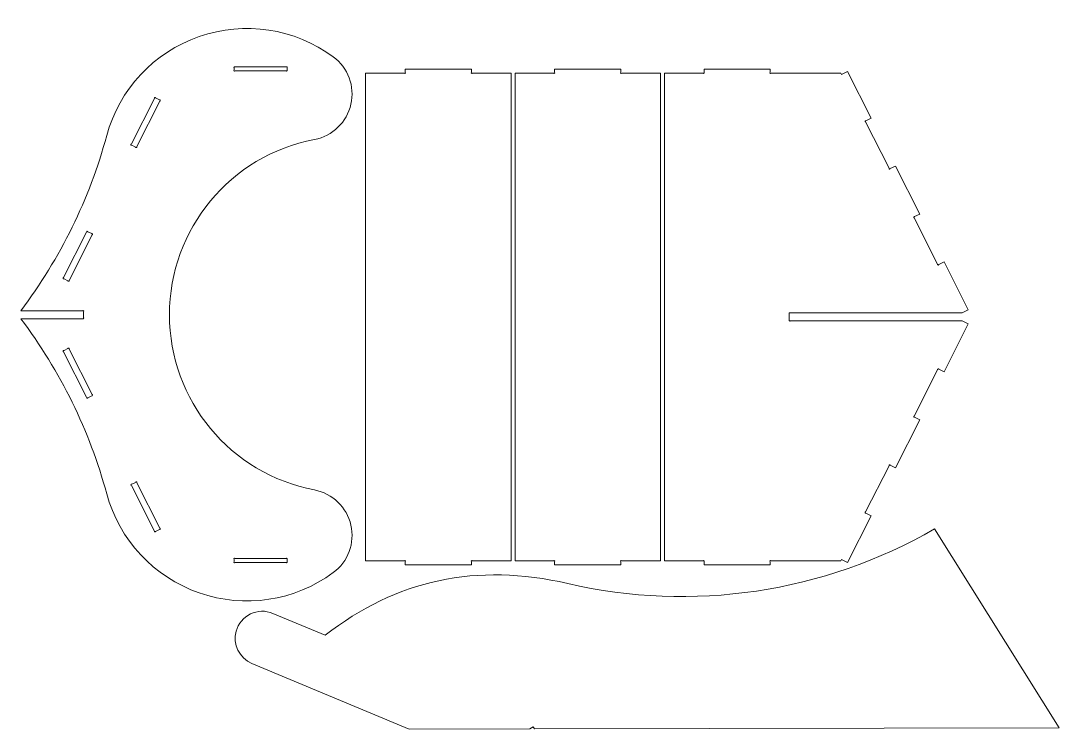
# Model space of a CAD drawing. Header units: millimetres. Extents: x -3384 to 3389, y -1572 to 2591.
# Drawn here: x -3384 to -1813, y -326 to 746 of the extents above; entities that cross this region are included whole.
import ezdxf

# ---------------------------------------------------------------- set-up
doc = ezdxf.new("R2010")
doc.units = ezdxf.units.MM
doc.header["$MEASUREMENT"] = 0
doc.layers.add('Camada 1', color=7, linetype='Continuous')

msp = doc.modelspace()

# ---------------------------------------------------------------- linework, layer by layer
at = {"layer": 'Camada 1', "color": 30, "lineweight": 9}
for points, knots in [([(-3254.3503, 30.4503), (-3235.2944, -39.5699), (-3182.9353, -95.6892), (-3114.4026, -119.5477), (-3114.4026, -119.5477), (-3045.87, -143.4062), (-2969.9802, -131.9347), (-2911.5614, -88.8861), (-2911.5614, -88.8861), (-2889.1588, -72.3778), (-2878.6624, -44.1672), (-2884.8256, -17.0302), (-2884.8256, -17.0302), (-2890.9889, 10.1068), (-2912.6413, 31.0158), (-2939.9773, 36.2278), (-2939.9773, 36.2278), (-3067.3016, 60.5033), (-3159.4103, 171.8323), (-3159.4103, 301.4503), (-3159.4103, 301.4503), (-3159.4103, 431.0682), (-3067.3016, 542.3972), (-2939.9773, 566.6727), (-2939.9773, 566.6727), (-2912.6416, 571.8845), (-2890.9892, 592.7934), (-2884.8257, 619.9304), (-2884.8257, 619.9304), (-2878.6623, 647.0673), (-2889.1586, 675.2779), (-2911.5614, 691.7866), (-2911.5614, 691.7866), (-2969.9802, 734.8352), (-3045.87, 746.3067), (-3114.4026, 722.4482), (-3114.4026, 722.4482), (-3182.9353, 698.5897), (-3235.2944, 642.4704), (-3254.3503, 572.4502), (-3254.3503, 572.4502), (-3280.4227, 476.6481), (-3324.5459, 386.7046), (-3384.3503, 307.4503), (-3384.3503, 307.4503), (-3384.3503, 307.4503), (-3290.6119, 307.4507), (-3290.6119, 307.4507), (-3290.6119, 307.4507), (-3290.2214, 307.8412), (-3289.5882, 307.8412), (-3289.1977, 307.4507), (-3289.1977, 307.4507), (-3288.8072, 307.0602), (-3288.8072, 306.427), (-3289.1977, 306.0365), (-3289.1977, 306.0365), (-3289.1977, 306.0365), (-3289.1977, 296.8645), (-3289.1977, 296.8645), (-3289.1977, 296.8645), (-3288.8072, 296.474), (-3288.8072, 295.8408), (-3289.1977, 295.4503), (-3289.1977, 295.4503), (-3289.5882, 295.0598), (-3290.2214, 295.0598), (-3290.6119, 295.4503), (-3290.6119, 295.4503), (-3290.6119, 295.4503), (-3384.3503, 295.4503), (-3384.3503, 295.4503), (-3384.3503, 295.4503), (-3324.5459, 216.1959), (-3280.4227, 126.2524), (-3254.3503, 30.4503)], [0, 0, 0, 0, 0.05, 0.05, 0.05, 0.05, 0.1, 0.1, 0.1, 0.1, 0.15, 0.15, 0.15, 0.15, 0.2, 0.2, 0.2, 0.2, 0.25, 0.25, 0.25, 0.25, 0.3, 0.3, 0.3, 0.3, 0.35, 0.35, 0.35, 0.35, 0.4, 0.4, 0.4, 0.4, 0.45, 0.45, 0.45, 0.45, 0.5, 0.5, 0.5, 0.5, 0.55, 0.55, 0.55, 0.55, 0.6, 0.6, 0.6, 0.6, 0.65, 0.65, 0.65, 0.65, 0.7, 0.7, 0.7, 0.7, 0.75, 0.75, 0.75, 0.75, 0.8, 0.8, 0.8, 0.8, 0.85, 0.85, 0.85, 0.85, 0.9, 0.9, 0.9, 0.9, 1, 1, 1, 1]), ([(-2982.9199, 670.4507), (-2982.9199, 670.4507), (-3060.0915, 670.4507), (-3060.0915, 670.4507), (-3060.0915, 670.4507), (-3060.482, 670.0602), (-3061.1152, 670.0602), (-3061.5057, 670.4507), (-3061.5057, 670.4507), (-3061.8962, 670.8412), (-3061.8962, 671.4744), (-3061.5057, 671.8649), (-3061.5057, 671.8649), (-3061.5057, 671.8649), (-3061.5057, 675.0365), (-3061.5057, 675.0365), (-3061.5057, 675.0365), (-3061.8962, 675.427), (-3061.8962, 676.0602), (-3061.5057, 676.4507), (-3061.5057, 676.4507), (-3061.1152, 676.8412), (-3060.482, 676.8412), (-3060.0915, 676.4507), (-3060.0915, 676.4507), (-3060.0915, 676.4507), (-2982.9199, 676.4507), (-2982.9199, 676.4507), (-2982.9199, 676.4507), (-2982.5294, 676.8412), (-2981.8962, 676.8412), (-2981.5057, 676.4507), (-2981.5057, 676.4507), (-2981.1152, 676.0602), (-2981.1152, 675.427), (-2981.5057, 675.0365), (-2981.5057, 675.0365), (-2981.5057, 675.0365), (-2981.5057, 671.8649), (-2981.5057, 671.8649), (-2981.5057, 671.8649), (-2981.1152, 671.4744), (-2981.1152, 670.8412), (-2981.5057, 670.4507), (-2981.5057, 670.4507), (-2981.8962, 670.0602), (-2982.5294, 670.0602), (-2982.9199, 670.4507)], [0, 0, 0, 0, 0.076923077, 0.076923077, 0.076923077, 0.076923077, 0.153846154, 0.153846154, 0.153846154, 0.153846154, 0.230769231, 0.230769231, 0.230769231, 0.230769231, 0.307692308, 0.307692308, 0.307692308, 0.307692308, 0.384615385, 0.384615385, 0.384615385, 0.384615385, 0.461538462, 0.461538462, 0.461538462, 0.461538462, 0.538461538, 0.538461538, 0.538461538, 0.538461538, 0.615384615, 0.615384615, 0.615384615, 0.615384615, 0.692307692, 0.692307692, 0.692307692, 0.692307692, 0.769230769, 0.769230769, 0.769230769, 0.769230769, 0.846153846, 0.846153846, 0.846153846, 0.846153846, 1, 1, 1, 1]), ([(-2642.5308, -70.9653), (-2642.5308, -70.9653), (-2642.5308, 667.0347), (-2642.5308, 667.0347), (-2642.5308, 667.0347), (-2642.5308, 667.0347), (-2701.1166, 667.0347), (-2701.1166, 667.0347), (-2701.1166, 667.0347), (-2701.5071, 666.6442), (-2702.1403, 666.6442), (-2702.5308, 667.0347), (-2702.5308, 667.0347), (-2702.9213, 667.4252), (-2702.9213, 668.0584), (-2702.5308, 668.4489), (-2702.5308, 668.4489), (-2702.5308, 668.4489), (-2702.5308, 673.0347), (-2702.5308, 673.0347), (-2702.5308, 673.0347), (-2702.5308, 673.0347), (-2802.5308, 673.0347), (-2802.5308, 673.0347), (-2802.5308, 673.0347), (-2802.5308, 673.0347), (-2802.5308, 668.4489), (-2802.5308, 668.4489), (-2802.5308, 668.4489), (-2802.1403, 668.0584), (-2802.1403, 667.4252), (-2802.5308, 667.0347), (-2802.5308, 667.0347), (-2802.9213, 666.6442), (-2803.5545, 666.6442), (-2803.945, 667.0347), (-2803.945, 667.0347), (-2803.945, 667.0347), (-2862.5308, 667.0347), (-2862.5308, 667.0347), (-2862.5308, 667.0347), (-2862.5308, 667.0347), (-2862.5308, -70.9653), (-2862.5308, -70.9653), (-2862.5308, -70.9653), (-2862.5308, -70.9653), (-2803.945, -70.9653), (-2803.945, -70.9653), (-2803.945, -70.9653), (-2803.5545, -70.5748), (-2802.9213, -70.5748), (-2802.5308, -70.9653), (-2802.5308, -70.9653), (-2802.1403, -71.3558), (-2802.1403, -71.989), (-2802.5308, -72.3795), (-2802.5308, -72.3795), (-2802.5308, -72.3795), (-2802.5308, -76.9653), (-2802.5308, -76.9653), (-2802.5308, -76.9653), (-2802.5308, -76.9653), (-2702.5308, -76.9653), (-2702.5308, -76.9653), (-2702.5308, -76.9653), (-2702.5308, -76.9653), (-2702.5308, -72.3795), (-2702.5308, -72.3795), (-2702.5308, -72.3795), (-2702.9213, -71.989), (-2702.9213, -71.3558), (-2702.5308, -70.9653), (-2702.5308, -70.9653), (-2702.1403, -70.5748), (-2701.5071, -70.5748), (-2701.1166, -70.9653), (-2701.1166, -70.9653), (-2701.1166, -70.9653), (-2642.5308, -70.9653), (-2642.5308, -70.9653)], [0, 0, 0, 0, 0.047619048, 0.047619048, 0.047619048, 0.047619048, 0.095238095, 0.095238095, 0.095238095, 0.095238095, 0.142857143, 0.142857143, 0.142857143, 0.142857143, 0.19047619, 0.19047619, 0.19047619, 0.19047619, 0.238095238, 0.238095238, 0.238095238, 0.238095238, 0.285714286, 0.285714286, 0.285714286, 0.285714286, 0.333333333, 0.333333333, 0.333333333, 0.333333333, 0.380952381, 0.380952381, 0.380952381, 0.380952381, 0.428571429, 0.428571429, 0.428571429, 0.428571429, 0.476190476, 0.476190476, 0.476190476, 0.476190476, 0.523809524, 0.523809524, 0.523809524, 0.523809524, 0.571428571, 0.571428571, 0.571428571, 0.571428571, 0.619047619, 0.619047619, 0.619047619, 0.619047619, 0.666666667, 0.666666667, 0.666666667, 0.666666667, 0.714285714, 0.714285714, 0.714285714, 0.714285714, 0.761904762, 0.761904762, 0.761904762, 0.761904762, 0.80952381, 0.80952381, 0.80952381, 0.80952381, 0.857142857, 0.857142857, 0.857142857, 0.857142857, 0.904761905, 0.904761905, 0.904761905, 0.904761905, 1, 1, 1, 1]), ([(-2416.5308, -70.9653), (-2416.5308, -70.9653), (-2416.5308, 667.0347), (-2416.5308, 667.0347), (-2416.5308, 667.0347), (-2416.5308, 667.0347), (-2475.1166, 667.0347), (-2475.1166, 667.0347), (-2475.1166, 667.0347), (-2475.5071, 666.6442), (-2476.1403, 666.6442), (-2476.5308, 667.0347), (-2476.5308, 667.0347), (-2476.9213, 667.4252), (-2476.9213, 668.0584), (-2476.5308, 668.4489), (-2476.5308, 668.4489), (-2476.5308, 668.4489), (-2476.5308, 673.0347), (-2476.5308, 673.0347), (-2476.5308, 673.0347), (-2476.5308, 673.0347), (-2576.5308, 673.0347), (-2576.5308, 673.0347), (-2576.5308, 673.0347), (-2576.5308, 673.0347), (-2576.5308, 668.4489), (-2576.5308, 668.4489), (-2576.5308, 668.4489), (-2576.1403, 668.0584), (-2576.1403, 667.4252), (-2576.5308, 667.0347), (-2576.5308, 667.0347), (-2576.9213, 666.6442), (-2577.5545, 666.6442), (-2577.945, 667.0347), (-2577.945, 667.0347), (-2577.945, 667.0347), (-2636.5308, 667.0347), (-2636.5308, 667.0347), (-2636.5308, 667.0347), (-2636.5308, 667.0347), (-2636.5308, -70.9653), (-2636.5308, -70.9653), (-2636.5308, -70.9653), (-2636.5308, -70.9653), (-2577.945, -70.9653), (-2577.945, -70.9653), (-2577.945, -70.9653), (-2577.5545, -70.5748), (-2576.9213, -70.5748), (-2576.5308, -70.9653), (-2576.5308, -70.9653), (-2576.1403, -71.3558), (-2576.1403, -71.989), (-2576.5308, -72.3795), (-2576.5308, -72.3795), (-2576.5308, -72.3795), (-2576.5308, -76.9653), (-2576.5308, -76.9653), (-2576.5308, -76.9653), (-2576.5308, -76.9653), (-2476.5308, -76.9653), (-2476.5308, -76.9653), (-2476.5308, -76.9653), (-2476.5308, -76.9653), (-2476.5308, -72.3795), (-2476.5308, -72.3795), (-2476.5308, -72.3795), (-2476.9213, -71.989), (-2476.9213, -71.3558), (-2476.5308, -70.9653), (-2476.5308, -70.9653), (-2476.1403, -70.5748), (-2475.5071, -70.5748), (-2475.1166, -70.9653), (-2475.1166, -70.9653), (-2475.1166, -70.9653), (-2416.5308, -70.9653), (-2416.5308, -70.9653)], [0, 0, 0, 0, 0.047619048, 0.047619048, 0.047619048, 0.047619048, 0.095238095, 0.095238095, 0.095238095, 0.095238095, 0.142857143, 0.142857143, 0.142857143, 0.142857143, 0.19047619, 0.19047619, 0.19047619, 0.19047619, 0.238095238, 0.238095238, 0.238095238, 0.238095238, 0.285714286, 0.285714286, 0.285714286, 0.285714286, 0.333333333, 0.333333333, 0.333333333, 0.333333333, 0.380952381, 0.380952381, 0.380952381, 0.380952381, 0.428571429, 0.428571429, 0.428571429, 0.428571429, 0.476190476, 0.476190476, 0.476190476, 0.476190476, 0.523809524, 0.523809524, 0.523809524, 0.523809524, 0.571428571, 0.571428571, 0.571428571, 0.571428571, 0.619047619, 0.619047619, 0.619047619, 0.619047619, 0.666666667, 0.666666667, 0.666666667, 0.666666667, 0.714285714, 0.714285714, 0.714285714, 0.714285714, 0.761904762, 0.761904762, 0.761904762, 0.761904762, 0.80952381, 0.80952381, 0.80952381, 0.80952381, 0.857142857, 0.857142857, 0.857142857, 0.857142857, 0.904761905, 0.904761905, 0.904761905, 0.904761905, 1, 1, 1, 1]), ([(-2106.117, 593.1734), (-2106.6419, 593.3454), (-2106.9279, 593.9103), (-2106.7559, 594.4351), (-2106.7559, 594.4351), (-2106.5839, 594.9599), (-2106.019, 595.246), (-2105.4942, 595.074), (-2105.4942, 595.074), (-2105.4942, 595.074), (-2097.6724, 599.0344), (-2097.6724, 599.0344), (-2097.6724, 599.0344), (-2097.6724, 599.0344), (-2133.4116, 669.613), (-2133.4116, 669.613), (-2133.4116, 669.613), (-2133.4116, 669.613), (-2142.4951, 665.0133), (-2142.4951, 665.0133), (-2142.4951, 665.0133), (-2142.4951, 665.0133), (-2143.5187, 667.0347), (-2143.5187, 667.0347), (-2143.5187, 667.0347), (-2143.5187, 667.0347), (-2249.1166, 667.0351), (-2249.1166, 667.0351), (-2249.1166, 667.0351), (-2249.5071, 666.6446), (-2250.1403, 666.6446), (-2250.5308, 667.0351), (-2250.5308, 667.0351), (-2250.9213, 667.4256), (-2250.9213, 668.0588), (-2250.5308, 668.4493), (-2250.5308, 668.4493), (-2250.5308, 668.4493), (-2250.5308, 673.0347), (-2250.5308, 673.0347), (-2250.5308, 673.0347), (-2250.5308, 673.0347), (-2350.5308, 673.0347), (-2350.5308, 673.0347), (-2350.5308, 673.0347), (-2350.5308, 673.0347), (-2350.5308, 668.4493), (-2350.5308, 668.4493), (-2350.5308, 668.4493), (-2350.1403, 668.0588), (-2350.1403, 667.4256), (-2350.5308, 667.0351), (-2350.5308, 667.0351), (-2350.9213, 666.6446), (-2351.5545, 666.6446), (-2351.945, 667.0351), (-2351.945, 667.0351), (-2351.945, 667.0351), (-2410.5308, 667.0347), (-2410.5308, 667.0347), (-2410.5308, 667.0347), (-2410.5308, 667.0347), (-2410.5308, -70.9653), (-2410.5308, -70.9653), (-2410.5308, -70.9653), (-2410.5308, -70.9653), (-2351.945, -70.9653), (-2351.945, -70.9653), (-2351.945, -70.9653), (-2351.5545, -70.5748), (-2350.9213, -70.5748), (-2350.5308, -70.9653), (-2350.5308, -70.9653), (-2350.1403, -71.3558), (-2350.1403, -71.989), (-2350.5308, -72.3795), (-2350.5308, -72.3795), (-2350.5308, -72.3795), (-2350.5308, -76.9653), (-2350.5308, -76.9653), (-2350.5308, -76.9653), (-2350.5308, -76.9653), (-2250.5308, -76.9653), (-2250.5308, -76.9653), (-2250.5308, -76.9653), (-2250.5308, -76.9653), (-2250.5308, -72.3795), (-2250.5308, -72.3795), (-2250.5308, -72.3795), (-2250.9213, -71.989), (-2250.9213, -71.3558), (-2250.5308, -70.9653), (-2250.5308, -70.9653), (-2250.1403, -70.5748), (-2249.5071, -70.5748), (-2249.1166, -70.9653), (-2249.1166, -70.9653), (-2249.1166, -70.9653), (-2143.5187, -70.9653), (-2143.5187, -70.9653), (-2143.5187, -70.9653), (-2143.5187, -70.9653), (-2142.4951, -68.9439), (-2142.4951, -68.9439), (-2142.4951, -68.9439), (-2142.4951, -68.9439), (-2133.4116, -73.5436), (-2133.4116, -73.5436), (-2133.4116, -73.5436), (-2133.4116, -73.5436), (-2097.6724, -2.965), (-2097.6724, -2.965), (-2097.6724, -2.965), (-2097.6724, -2.965), (-2105.4942, 0.9958), (-2105.4942, 0.9958), (-2105.4942, 0.9958), (-2106.019, 0.8239), (-2106.5839, 1.1099), (-2106.7559, 1.6347), (-2106.7559, 1.6347), (-2106.9279, 2.1595), (-2106.6418, 2.7244), (-2106.117, 2.8964), (-2106.117, 2.8964), (-2106.117, 2.8964), (-2070.6321, 72.973), (-2070.6321, 72.973), (-2070.6321, 72.973), (-2070.804, 73.4978), (-2070.518, 74.0627), (-2069.9932, 74.2347), (-2069.9932, 74.2347), (-2069.4684, 74.4067), (-2068.9035, 74.1206), (-2068.7315, 73.5958), (-2068.7315, 73.5958), (-2068.7315, 73.5958), (-2060.9097, 69.635), (-2060.9097, 69.635), (-2060.9097, 69.635), (-2060.9097, 69.635), (-2024.147, 142.235), (-2024.147, 142.235), (-2024.147, 142.235), (-2024.147, 142.235), (-2031.9688, 146.1958), (-2031.9688, 146.1958), (-2031.9688, 146.1958), (-2032.4936, 146.0239), (-2033.0585, 146.3099), (-2033.2305, 146.8347), (-2033.2305, 146.8347), (-2033.4025, 147.3595), (-2033.1164, 147.9244), (-2032.5916, 148.0964), (-2032.5916, 148.0964), (-2032.5916, 148.0964), (-1997.1067, 218.173), (-1997.1067, 218.173), (-1997.1067, 218.173), (-1997.2786, 218.6978), (-1996.9926, 219.2627), (-1996.4678, 219.4347), (-1996.4678, 219.4347), (-1995.943, 219.6067), (-1995.3781, 219.3206), (-1995.2061, 218.7958), (-1995.2061, 218.7958), (-1995.2061, 218.7958), (-1987.3843, 214.835), (-1987.3843, 214.835), (-1987.3843, 214.835), (-1987.3843, 214.835), (-1950.6216, 287.435), (-1950.6216, 287.435), (-1950.6216, 287.435), (-1950.6216, 287.435), (-1959.7051, 292.0347), (-1959.7051, 292.0347), (-1959.7051, 292.0347), (-1959.7051, 292.0347), (-2220.2179, 292.0347), (-2220.2179, 292.0347), (-2220.2179, 292.0347), (-2220.6084, 291.6442), (-2221.2416, 291.6442), (-2221.6321, 292.0347), (-2221.6321, 292.0347), (-2222.0226, 292.4252), (-2222.0226, 293.0584), (-2221.6321, 293.4489), (-2221.6321, 293.4489), (-2221.6321, 293.4489), (-2221.6321, 302.6209), (-2221.6321, 302.6209), (-2221.6321, 302.6209), (-2222.0226, 303.0114), (-2222.0226, 303.6446), (-2221.6321, 304.0351), (-2221.6321, 304.0351), (-2221.2416, 304.4256), (-2220.6084, 304.4256), (-2220.2179, 304.0351), (-2220.2179, 304.0351), (-2220.2179, 304.0351), (-1959.7051, 304.0347), (-1959.7051, 304.0347), (-1959.7051, 304.0347), (-1959.7051, 304.0347), (-1950.6216, 308.6344), (-1950.6216, 308.6344), (-1950.6216, 308.6344), (-1950.6216, 308.6344), (-1987.3843, 381.2344), (-1987.3843, 381.2344), (-1987.3843, 381.2344), (-1987.3843, 381.2344), (-1995.2061, 377.274), (-1995.2061, 377.274), (-1995.2061, 377.274), (-1995.3781, 376.7491), (-1995.943, 376.4631), (-1996.4678, 376.6351), (-1996.4678, 376.6351), (-1996.9926, 376.8071), (-1997.2787, 377.372), (-1997.1067, 377.8968), (-1997.1067, 377.8968), (-1997.1067, 377.8968), (-2032.5916, 447.9734), (-2032.5916, 447.9734), (-2032.5916, 447.9734), (-2033.1165, 448.1454), (-2033.4025, 448.7103), (-2033.2305, 449.2351), (-2033.2305, 449.2351), (-2033.0585, 449.7599), (-2032.4936, 450.046), (-2031.9688, 449.874), (-2031.9688, 449.874), (-2031.9688, 449.874), (-2024.147, 453.8344), (-2024.147, 453.8344), (-2024.147, 453.8344), (-2024.147, 453.8344), (-2060.9097, 526.4344), (-2060.9097, 526.4344), (-2060.9097, 526.4344), (-2060.9097, 526.4344), (-2068.7315, 522.474), (-2068.7315, 522.474), (-2068.7315, 522.474), (-2068.9035, 521.9491), (-2069.4684, 521.6631), (-2069.9932, 521.8351), (-2069.9932, 521.8351), (-2070.518, 522.0071), (-2070.8041, 522.572), (-2070.6321, 523.0968), (-2070.6321, 523.0968), (-2070.6321, 523.0968), (-2106.117, 593.1734), (-2106.117, 593.1734)], [0, 0, 0, 0, 0.014925373, 0.014925373, 0.014925373, 0.014925373, 0.029850746, 0.029850746, 0.029850746, 0.029850746, 0.044776119, 0.044776119, 0.044776119, 0.044776119, 0.059701493, 0.059701493, 0.059701493, 0.059701493, 0.074626866, 0.074626866, 0.074626866, 0.074626866, 0.089552239, 0.089552239, 0.089552239, 0.089552239, 0.104477612, 0.104477612, 0.104477612, 0.104477612, 0.119402985, 0.119402985, 0.119402985, 0.119402985, 0.134328358, 0.134328358, 0.134328358, 0.134328358, 0.149253731, 0.149253731, 0.149253731, 0.149253731, 0.164179104, 0.164179104, 0.164179104, 0.164179104, 0.179104478, 0.179104478, 0.179104478, 0.179104478, 0.194029851, 0.194029851, 0.194029851, 0.194029851, 0.208955224, 0.208955224, 0.208955224, 0.208955224, 0.223880597, 0.223880597, 0.223880597, 0.223880597, 0.23880597, 0.23880597, 0.23880597, 0.23880597, 0.253731343, 0.253731343, 0.253731343, 0.253731343, 0.268656716, 0.268656716, 0.268656716, 0.268656716, 0.28358209, 0.28358209, 0.28358209, 0.28358209, 0.298507463, 0.298507463, 0.298507463, 0.298507463, 0.313432836, 0.313432836, 0.313432836, 0.313432836, 0.328358209, 0.328358209, 0.328358209, 0.328358209, 0.343283582, 0.343283582, 0.343283582, 0.343283582, 0.358208955, 0.358208955, 0.358208955, 0.358208955, 0.373134328, 0.373134328, 0.373134328, 0.373134328, 0.388059701, 0.388059701, 0.388059701, 0.388059701, 0.402985075, 0.402985075, 0.402985075, 0.402985075, 0.417910448, 0.417910448, 0.417910448, 0.417910448, 0.432835821, 0.432835821, 0.432835821, 0.432835821, 0.447761194, 0.447761194, 0.447761194, 0.447761194, 0.462686567, 0.462686567, 0.462686567, 0.462686567, 0.47761194, 0.47761194, 0.47761194, 0.47761194, 0.492537313, 0.492537313, 0.492537313, 0.492537313, 0.507462687, 0.507462687, 0.507462687, 0.507462687, 0.52238806, 0.52238806, 0.52238806, 0.52238806, 0.537313433, 0.537313433, 0.537313433, 0.537313433, 0.552238806, 0.552238806, 0.552238806, 0.552238806, 0.567164179, 0.567164179, 0.567164179, 0.567164179, 0.582089552, 0.582089552, 0.582089552, 0.582089552, 0.597014925, 0.597014925, 0.597014925, 0.597014925, 0.611940299, 0.611940299, 0.611940299, 0.611940299, 0.626865672, 0.626865672, 0.626865672, 0.626865672, 0.641791045, 0.641791045, 0.641791045, 0.641791045, 0.656716418, 0.656716418, 0.656716418, 0.656716418, 0.671641791, 0.671641791, 0.671641791, 0.671641791, 0.686567164, 0.686567164, 0.686567164, 0.686567164, 0.701492537, 0.701492537, 0.701492537, 0.701492537, 0.71641791, 0.71641791, 0.71641791, 0.71641791, 0.731343284, 0.731343284, 0.731343284, 0.731343284, 0.746268657, 0.746268657, 0.746268657, 0.746268657, 0.76119403, 0.76119403, 0.76119403, 0.76119403, 0.776119403, 0.776119403, 0.776119403, 0.776119403, 0.791044776, 0.791044776, 0.791044776, 0.791044776, 0.805970149, 0.805970149, 0.805970149, 0.805970149, 0.820895522, 0.820895522, 0.820895522, 0.820895522, 0.835820896, 0.835820896, 0.835820896, 0.835820896, 0.850746269, 0.850746269, 0.850746269, 0.850746269, 0.865671642, 0.865671642, 0.865671642, 0.865671642, 0.880597015, 0.880597015, 0.880597015, 0.880597015, 0.895522388, 0.895522388, 0.895522388, 0.895522388, 0.910447761, 0.910447761, 0.910447761, 0.910447761, 0.925373134, 0.925373134, 0.925373134, 0.925373134, 0.940298507, 0.940298507, 0.940298507, 0.940298507, 0.955223881, 0.955223881, 0.955223881, 0.955223881, 0.970149254, 0.970149254, 0.970149254, 0.970149254, 1, 1, 1, 1]), ([(-3210.6187, 555.1578), (-3210.6187, 555.1578), (-3216.3986, 558.0846), (-3216.3986, 558.0846), (-3216.3986, 558.0846), (-3216.9234, 557.9126), (-3217.4883, 558.1987), (-3217.6603, 558.7235), (-3217.6603, 558.7235), (-3217.8323, 559.2483), (-3217.5462, 559.8132), (-3217.0214, 559.9852), (-3217.0214, 559.9852), (-3217.0214, 559.9852), (-3182.1586, 628.8331), (-3182.1586, 628.8331), (-3182.1586, 628.8331), (-3182.3306, 629.3579), (-3182.0445, 629.9228), (-3181.5197, 630.0948), (-3181.5197, 630.0948), (-3180.9949, 630.2667), (-3180.43, 629.9807), (-3180.258, 629.4559), (-3180.258, 629.4559), (-3180.258, 629.4559), (-3174.4781, 626.5291), (-3174.4781, 626.5291), (-3174.4781, 626.5291), (-3173.9533, 626.701), (-3173.3884, 626.415), (-3173.2164, 625.8902), (-3173.2164, 625.8902), (-3173.0444, 625.3653), (-3173.3305, 624.8005), (-3173.8553, 624.6285), (-3173.8553, 624.6285), (-3173.8553, 624.6285), (-3208.7181, 555.7806), (-3208.7181, 555.7806), (-3208.7181, 555.7806), (-3208.5461, 555.2557), (-3208.8322, 554.6909), (-3209.357, 554.5189), (-3209.357, 554.5189), (-3209.8818, 554.3469), (-3210.4467, 554.633), (-3210.6187, 555.1578)], [0, 0, 0, 0, 0.076923077, 0.076923077, 0.076923077, 0.076923077, 0.153846154, 0.153846154, 0.153846154, 0.153846154, 0.230769231, 0.230769231, 0.230769231, 0.230769231, 0.307692308, 0.307692308, 0.307692308, 0.307692308, 0.384615385, 0.384615385, 0.384615385, 0.384615385, 0.461538462, 0.461538462, 0.461538462, 0.461538462, 0.538461538, 0.538461538, 0.538461538, 0.538461538, 0.615384615, 0.615384615, 0.615384615, 0.615384615, 0.692307692, 0.692307692, 0.692307692, 0.692307692, 0.769230769, 0.769230769, 0.769230769, 0.769230769, 0.846153846, 0.846153846, 0.846153846, 0.846153846, 1, 1, 1, 1]), ([(-3275.7138, 423.4756), (-3275.5418, 422.9507), (-3275.8279, 422.3859), (-3276.3527, 422.2139), (-3276.3527, 422.2139), (-3276.3527, 422.2139), (-3311.2155, 353.366), (-3311.2155, 353.366), (-3311.2155, 353.366), (-3311.0435, 352.8411), (-3311.3296, 352.2763), (-3311.8544, 352.1043), (-3311.8544, 352.1043), (-3312.3792, 351.9323), (-3312.9441, 352.2184), (-3313.1161, 352.7432), (-3313.1161, 352.7432), (-3313.1161, 352.7432), (-3318.896, 355.67), (-3318.896, 355.67), (-3318.896, 355.67), (-3319.4208, 355.498), (-3319.9857, 355.7841), (-3320.1577, 356.3089), (-3320.1577, 356.3089), (-3320.3297, 356.8337), (-3320.0436, 357.3986), (-3319.5188, 357.5706), (-3319.5188, 357.5706), (-3319.5188, 357.5706), (-3284.656, 426.4185), (-3284.656, 426.4185), (-3284.656, 426.4185), (-3284.828, 426.9433), (-3284.5419, 427.5082), (-3284.0171, 427.6802), (-3284.0171, 427.6802), (-3283.4923, 427.8521), (-3282.9274, 427.5661), (-3282.7554, 427.0413), (-3282.7554, 427.0413), (-3282.7554, 427.0413), (-3276.9755, 424.1145), (-3276.9755, 424.1145), (-3276.9755, 424.1145), (-3276.4507, 424.2864), (-3275.8858, 424.0004), (-3275.7138, 423.4756)], [0, 0, 0, 0, 0.076923077, 0.076923077, 0.076923077, 0.076923077, 0.153846154, 0.153846154, 0.153846154, 0.153846154, 0.230769231, 0.230769231, 0.230769231, 0.230769231, 0.307692308, 0.307692308, 0.307692308, 0.307692308, 0.384615385, 0.384615385, 0.384615385, 0.384615385, 0.461538462, 0.461538462, 0.461538462, 0.461538462, 0.538461538, 0.538461538, 0.538461538, 0.538461538, 0.615384615, 0.615384615, 0.615384615, 0.615384615, 0.692307692, 0.692307692, 0.692307692, 0.692307692, 0.769230769, 0.769230769, 0.769230769, 0.769230769, 0.846153846, 0.846153846, 0.846153846, 0.846153846, 1, 1, 1, 1]), ([(-3311.8544, 250.7967), (-3311.3296, 250.6247), (-3311.0436, 250.0598), (-3311.2155, 249.535), (-3311.2155, 249.535), (-3311.2155, 249.535), (-3276.3527, 180.6871), (-3276.3527, 180.6871), (-3276.3527, 180.6871), (-3275.8279, 180.5151), (-3275.5419, 179.9502), (-3275.7138, 179.4254), (-3275.7138, 179.4254), (-3275.8858, 178.9006), (-3276.4507, 178.6146), (-3276.9755, 178.7866), (-3276.9755, 178.7866), (-3276.9755, 178.7866), (-3282.7554, 175.8597), (-3282.7554, 175.8597), (-3282.7554, 175.8597), (-3282.9274, 175.3349), (-3283.4923, 175.0489), (-3284.0171, 175.2209), (-3284.0171, 175.2209), (-3284.5419, 175.3928), (-3284.8279, 175.9577), (-3284.656, 176.4825), (-3284.656, 176.4825), (-3284.656, 176.4825), (-3319.5188, 245.3305), (-3319.5188, 245.3305), (-3319.5188, 245.3305), (-3320.0436, 245.5024), (-3320.3296, 246.0673), (-3320.1577, 246.5921), (-3320.1577, 246.5921), (-3319.9857, 247.1169), (-3319.4208, 247.403), (-3318.896, 247.231), (-3318.896, 247.231), (-3318.896, 247.231), (-3313.1161, 250.1578), (-3313.1161, 250.1578), (-3313.1161, 250.1578), (-3312.9441, 250.6826), (-3312.3792, 250.9687), (-3311.8544, 250.7967)], [0, 0, 0, 0, 0.076923077, 0.076923077, 0.076923077, 0.076923077, 0.153846154, 0.153846154, 0.153846154, 0.153846154, 0.230769231, 0.230769231, 0.230769231, 0.230769231, 0.307692308, 0.307692308, 0.307692308, 0.307692308, 0.384615385, 0.384615385, 0.384615385, 0.384615385, 0.461538462, 0.461538462, 0.461538462, 0.461538462, 0.538461538, 0.538461538, 0.538461538, 0.538461538, 0.615384615, 0.615384615, 0.615384615, 0.615384615, 0.692307692, 0.692307692, 0.692307692, 0.692307692, 0.769230769, 0.769230769, 0.769230769, 0.769230769, 0.846153846, 0.846153846, 0.846153846, 0.846153846, 1, 1, 1, 1]), ([(-3216.3986, 44.8164), (-3216.3986, 44.8164), (-3210.6187, 47.7432), (-3210.6187, 47.7432), (-3210.6187, 47.7432), (-3210.4467, 48.268), (-3209.8818, 48.5541), (-3209.357, 48.3821), (-3209.357, 48.3821), (-3208.8322, 48.2101), (-3208.5462, 47.6452), (-3208.7181, 47.1204), (-3208.7181, 47.1204), (-3208.7181, 47.1204), (-3173.8553, -21.7275), (-3173.8553, -21.7275), (-3173.8553, -21.7275), (-3173.3305, -21.8995), (-3173.0445, -22.4644), (-3173.2164, -22.9892), (-3173.2164, -22.9892), (-3173.3884, -23.514), (-3173.9533, -23.8), (-3174.4781, -23.628), (-3174.4781, -23.628), (-3174.4781, -23.628), (-3180.258, -26.5549), (-3180.258, -26.5549), (-3180.258, -26.5549), (-3180.43, -27.0797), (-3180.9949, -27.3657), (-3181.5197, -27.1937), (-3181.5197, -27.1937), (-3182.0445, -27.0218), (-3182.3305, -26.4569), (-3182.1586, -25.9321), (-3182.1586, -25.9321), (-3182.1586, -25.9321), (-3217.0214, 42.9159), (-3217.0214, 42.9159), (-3217.0214, 42.9159), (-3217.5462, 43.0878), (-3217.8322, 43.6527), (-3217.6603, 44.1775), (-3217.6603, 44.1775), (-3217.4883, 44.7023), (-3216.9234, 44.9884), (-3216.3986, 44.8164)], [0, 0, 0, 0, 0.076923077, 0.076923077, 0.076923077, 0.076923077, 0.153846154, 0.153846154, 0.153846154, 0.153846154, 0.230769231, 0.230769231, 0.230769231, 0.230769231, 0.307692308, 0.307692308, 0.307692308, 0.307692308, 0.384615385, 0.384615385, 0.384615385, 0.384615385, 0.461538462, 0.461538462, 0.461538462, 0.461538462, 0.538461538, 0.538461538, 0.538461538, 0.538461538, 0.615384615, 0.615384615, 0.615384615, 0.615384615, 0.692307692, 0.692307692, 0.692307692, 0.692307692, 0.769230769, 0.769230769, 0.769230769, 0.769230769, 0.846153846, 0.846153846, 0.846153846, 0.846153846, 1, 1, 1, 1]), ([(-2001.6104, -22.8393), (-2001.6104, -22.8393), (-1813.0811, -323.8997), (-1813.0811, -323.8997), (-1813.0811, -323.8997), (-1813.0811, -323.8997), (-2607.2447, -325.5305), (-2607.2447, -325.5305), (-2607.2447, -325.5305), (-2607.2447, -325.5305), (-2609.2297, -322.3606), (-2609.2297, -322.3606), (-2609.2297, -322.3606), (-2609.2297, -322.3606), (-2614.3149, -325.5451), (-2614.3149, -325.5451), (-2614.3149, -325.5451), (-2614.3149, -325.5451), (-2796.6356, -325.9194), (-2796.6356, -325.9194), (-2796.6356, -325.9194), (-2796.6356, -325.9194), (-3034.7518, -226.2184), (-3034.7518, -226.2184), (-3034.7518, -226.2184), (-3053.7841, -218.2493), (-3063.9292, -197.3781), (-3058.4383, -177.4887), (-3058.4383, -177.4887), (-3058.4383, -177.4887), (-3058.4234, -177.4345), (-3058.4234, -177.4345), (-3058.4234, -177.4345), (-3055.2884, -166.0791), (-3047.4205, -156.6209), (-3036.8258, -151.4709), (-3036.8258, -151.4709), (-3026.2309, -146.321), (-3013.9329, -145.9771), (-3003.0668, -150.5268), (-3003.0668, -150.5268), (-3003.0668, -150.5268), (-2923.6556, -183.7768), (-2923.6556, -183.7768), (-2923.6556, -183.7768), (-2816.7329, -99.6488), (-2694.4058, -73.5145), (-2556.6763, -105.3757), (-2556.6763, -105.3757), (-2367.8745, -149.0513), (-2169.536, -119.5591), (-2001.6104, -22.8393)], [0, 0, 0, 0, 0.071428571, 0.071428571, 0.071428571, 0.071428571, 0.142857143, 0.142857143, 0.142857143, 0.142857143, 0.214285714, 0.214285714, 0.214285714, 0.214285714, 0.285714286, 0.285714286, 0.285714286, 0.285714286, 0.357142857, 0.357142857, 0.357142857, 0.357142857, 0.428571429, 0.428571429, 0.428571429, 0.428571429, 0.5, 0.5, 0.5, 0.5, 0.571428571, 0.571428571, 0.571428571, 0.571428571, 0.642857143, 0.642857143, 0.642857143, 0.642857143, 0.714285714, 0.714285714, 0.714285714, 0.714285714, 0.785714286, 0.785714286, 0.785714286, 0.785714286, 0.857142857, 0.857142857, 0.857142857, 0.857142857, 1, 1, 1, 1]), ([(-3060.0915, -67.5497), (-3060.0915, -67.5497), (-2982.9199, -67.5497), (-2982.9199, -67.5497), (-2982.9199, -67.5497), (-2982.5294, -67.1592), (-2981.8962, -67.1592), (-2981.5057, -67.5497), (-2981.5057, -67.5497), (-2981.1152, -67.9402), (-2981.1152, -68.5734), (-2981.5057, -68.9639), (-2981.5057, -68.9639), (-2981.5057, -68.9639), (-2981.5057, -72.1355), (-2981.5057, -72.1355), (-2981.5057, -72.1355), (-2981.1152, -72.526), (-2981.1152, -73.1592), (-2981.5057, -73.5497), (-2981.5057, -73.5497), (-2981.8962, -73.9402), (-2982.5294, -73.9402), (-2982.9199, -73.5497), (-2982.9199, -73.5497), (-2982.9199, -73.5497), (-3060.0915, -73.5497), (-3060.0915, -73.5497), (-3060.0915, -73.5497), (-3060.482, -73.9402), (-3061.1152, -73.9402), (-3061.5057, -73.5497), (-3061.5057, -73.5497), (-3061.8962, -73.1592), (-3061.8962, -72.526), (-3061.5057, -72.1355), (-3061.5057, -72.1355), (-3061.5057, -72.1355), (-3061.5057, -68.9639), (-3061.5057, -68.9639), (-3061.5057, -68.9639), (-3061.8962, -68.5734), (-3061.8962, -67.9402), (-3061.5057, -67.5497), (-3061.5057, -67.5497), (-3061.1152, -67.1592), (-3060.482, -67.1592), (-3060.0915, -67.5497)], [0, 0, 0, 0, 0.076923077, 0.076923077, 0.076923077, 0.076923077, 0.153846154, 0.153846154, 0.153846154, 0.153846154, 0.230769231, 0.230769231, 0.230769231, 0.230769231, 0.307692308, 0.307692308, 0.307692308, 0.307692308, 0.384615385, 0.384615385, 0.384615385, 0.384615385, 0.461538462, 0.461538462, 0.461538462, 0.461538462, 0.538461538, 0.538461538, 0.538461538, 0.538461538, 0.615384615, 0.615384615, 0.615384615, 0.615384615, 0.692307692, 0.692307692, 0.692307692, 0.692307692, 0.769230769, 0.769230769, 0.769230769, 0.769230769, 0.846153846, 0.846153846, 0.846153846, 0.846153846, 1, 1, 1, 1])]:
    msp.add_open_spline(points, degree=3, knots=knots, dxfattribs=at)

doc.saveas('drawing.dxf')
